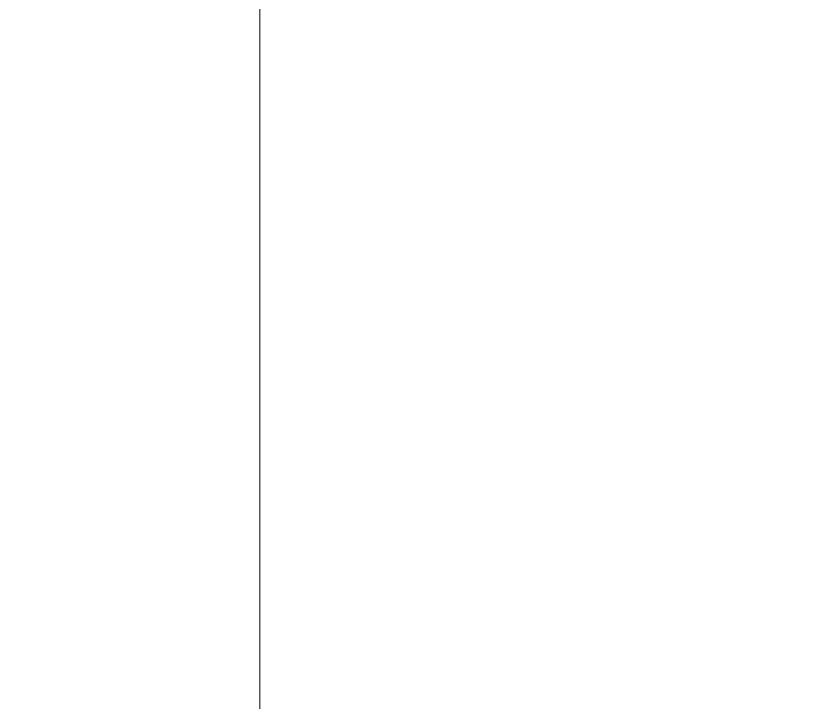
# Model space of a CAD drawing. Header units: millimetres. Extents: x -10915 to 60194, y -32941 to 46712.
# Drawn here: x 46980.3 to 47377.5, y 8912.9 to 9256.4 of the extents above; entities that cross this region are included whole.
import ezdxf

# ---------------------------------------------------------------- set-up
doc = ezdxf.new("R2010")
doc.units = ezdxf.units.MM
doc.layers.add('Перекрытие штриховка', color=7, linetype='Continuous', lineweight=18)

msp = doc.modelspace()

# ---------------------------------------------------------------- hatches: boundary and pattern name
at = {"layer": 'Перекрытие штриховка', "lineweight": 9, "true_color": 0x787878}
h = msp.add_hatch(dxfattribs=at)
h.set_pattern_fill('FP_83', color=8, style=0, pattern_type=2)
h.set_pattern_definition([(0, (2602.2, 10785.6), (0, 500), []), (90, (2602.2, 10785.6), (-500, 3e-14), [])])
h.paths.add_polyline_path([(47076.468, 8874.26), (47077.384, 8873.943), (47077.212, 8874.482)])
h.paths.add_polyline_path([(47372.331, 8870.461), (47371.412, 8869.172), (47372.94, 8868.416), (47372.494, 8869.913)])
h.paths.add_polyline_path([(48963, 9646.429), (48965, 9644.429), (48965, 9646.429)])
h.paths.add_polyline_path([(44177, 8627.057), (44190, 8627.057), (44190, 8652.057), (43455, 8652.057), (43455, 8662.057), (44200, 8662.057), (44200, 8627.057), (47067.5, 8627.057), (47068.181, 8858.429), (47073.106, 8871.996), (47082.141, 8877.197), (47083.31, 8877.51), (47085.506, 8878.71), (47125.503, 8879.475), (47125.503, 8889.499), (47138.494, 8889.499), (47138.494, 8879.475), (47356.5, 8878.747), (47370.753, 8872.805), (47375.229, 8864.595), (47375.297, 8863.929), (47376.782, 8861.429), (47377.5, 8796.831), (47377.5, 8627.057), (47394.5, 8627.057), (47394.5, 9017.057), (47410.5, 9017.057), (47410.5, 9634.429), (47408.5, 9634.429), (47408.5, 9646.429), (48940, 9646.429), (48940, 9834.429), (48950, 9834.429), (48950, 9646.429), (48963, 9646.429), (48963, 9834.429), (48975, 9834.429), (48975, 9933.07), (48540.891, 10685.294), (48546.379, 10688.463), (48552.129, 10678.504), (48575.512, 10692.004), (48581.262, 10682.044), (48586.938, 10685.213), (48975, 10013.07), (48975, 10864.429), (48963, 10864.429), (48963, 12176.921), (48950, 12176.8), (48950, 10864.429), (48940, 10864.429), (48940, 12176.921), (48110, 12176.921), (48110, 12459.671), (46498.396, 12459.671), (46498.396, 12155.656), (44542.063, 12155.656), (44542.063, 12165.656), (46488.396, 12165.656), (46488.396, 12459.671), (46475.396, 12459.671), (46475.396, 12180.656), (46473.396, 12180.656), (46473.396, 12178.656), (44542.063, 12178.656), (44542.063, 12210.656), (42842.063, 12210.197), (42842.063, 12178.656), (41726.321, 12178.656), (41726.321, 12165.656), (42842.063, 12165.656), (42842.063, 12155.656), (41726.321, 12155.656), (41726.321, 9058.345), (41995.572, 9058.345), (41995.572, 8880.36), (41995.573, 8880.284), (41997.223, 8662.057), (42385, 8662.057), (42385, 8652.057), (41984.298, 8652.057), (41984.488, 8639.057), (42385, 8639.057), (42385, 8627.057), (43455, 8627.057), (43455, 8639.057), (44175, 8639.057), (44175.031, 8637.057), (44177, 8637.057)])
h.paths.add_polyline_path([(41942.486, 8627.057), (41940.811, 8848.517), (41918.619, 8848.292), (41921.053, 8627.057), (41940.811, 8627.057)])
h.paths.add_polyline_path([(41984.298, 8637.057), (41984.412, 8637.057), (41984.223, 8638.882), (41982.572, 8637.057), (41984.223, 8637.057)])
h.paths.add_polyline_path([(41984.298, 8662.057), (41987.223, 8662.057), (41985.572, 9033.345), (41985.572, 9048.345), (41726.321, 9048.345), (41726.974, 9035.345), (41982.572, 9035.345), (41982.814, 8848.292), (41984.223, 8662.057)])
h.paths.add_polyline_path([(47085.5, 8858.93), (47084.352, 8860.147), (47085.021, 8859.049)])
h.paths.add_polyline_path([(47359.5, 8858.936), (47360.939, 8860.433), (47360.377, 8861.429), (47359.5, 8859.81), (47359.5, 8859.136)])
h.paths.add_polyline_path([(41930.572, 8868.292), (41930.572, 8983.345), (41917.133, 8983.345), (41919.006, 8868.292)])
h.paths.add_polyline_path([(48940, 12186.921), (48963, 12186.921), (48963, 12199.921), (48135, 12199.921), (48135, 12201.921), (48133, 12201.921), (48133, 12459.671), (48120, 12459.671), (48120, 12186.921), (48785.654, 12186.921)])
h.paths.add_polyline_path([(46450.997, 12190.656), (46463.396, 12190.742), (46463.396, 12345.656), (46443.396, 12345.656), (46443.396, 12210.656), (46447.063, 12210.656), (46447.063, 12190.656)])
h.paths.add_polyline_path([(48963, 12199.921), (48965, 12201.921), (48963, 12201.921)])
h.paths.add_polyline_path([(48145, 12211.921), (48165, 12211.921), (48165, 12330.656), (48145, 12330.656), (48145, 12231.674)])

doc.saveas('drawing.dxf')
